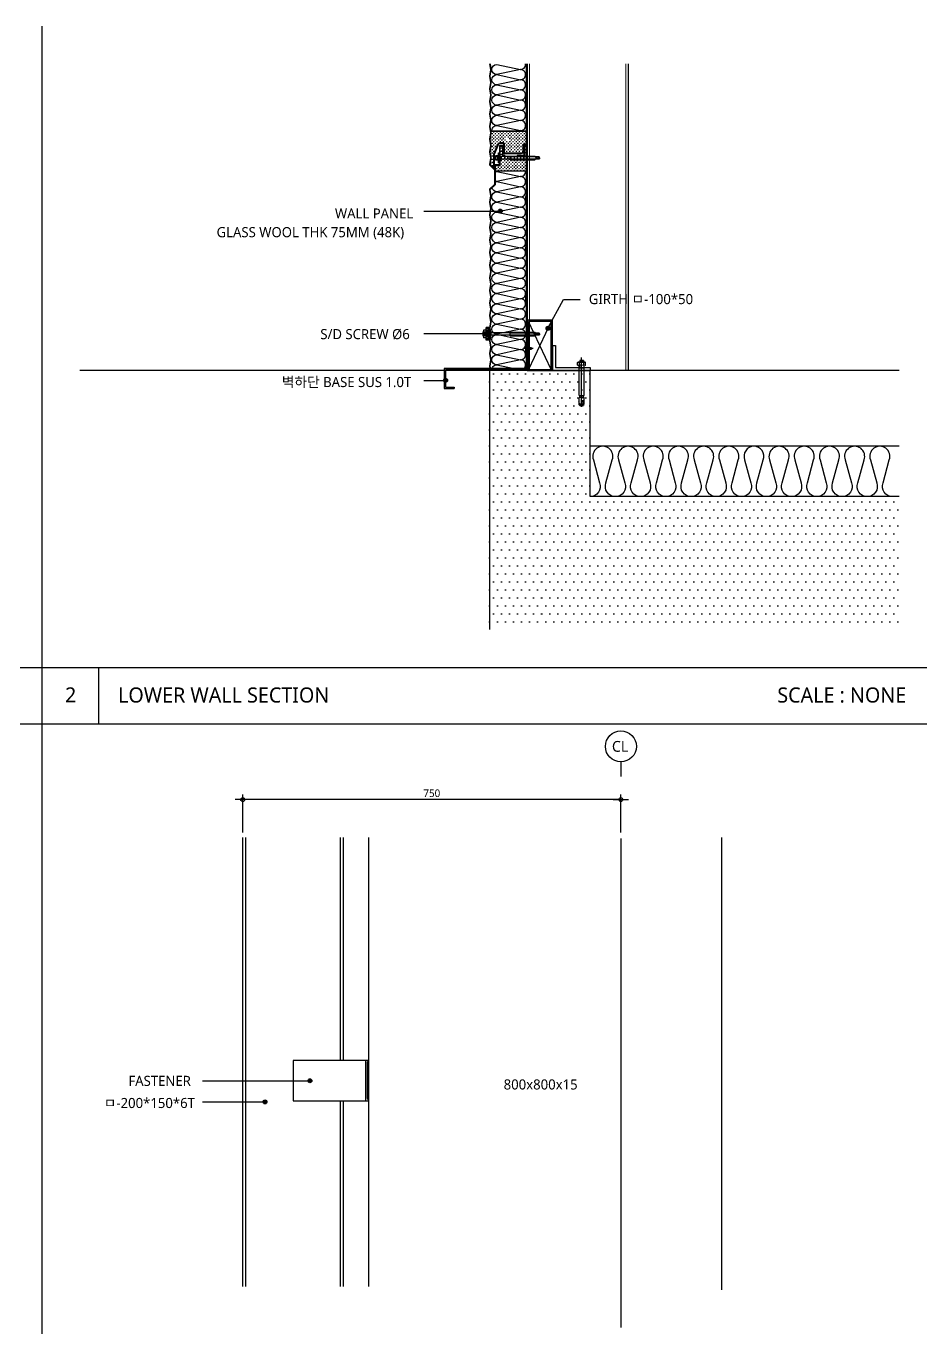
# Model space of a CAD drawing. Header units: millimetres. Extents: x 2752880 to 2775018, y 665860 to 672840.
# Drawn here: x 2754623 to 2756398, y 670256 to 672840 of the extents above; entities that cross this region are included whole.
import ezdxf
from ezdxf.enums import TextEntityAlignment as Align

# ---------------------------------------------------------------- set-up
doc = ezdxf.new("R2010")
doc.units = ezdxf.units.MM
doc.header["$LTSCALE"] = 10
doc.linetypes.add('CEN', pattern=[62, 60, -1, 0, -1])
doc.linetypes.add('CONTIN', pattern=[0])
doc.layers.get('DEFPOINTS').update_dxf_attribs({"color": 161})
for name, color, linetype in [('1', 1, 'CONTIN'), ('250', 49, 'Continuous'), ('4', 4, 'Continuous'), ('AA-MKXS-SYMB', 3, 'Continuous'), ('BOX', 5, 'Continuous'), ('CEN', 1, 'CEN'), ('CEN(ST)', 1, 'CEN'), ('CON', 7, 'Continuous'), ('DIM', 7, 'Continuous'), ('ELE5', 254, 'Continuous'), ('HATCH', 8, 'Continuous'), ('INS', 5, 'Continuous'), ('M12SET', 6, 'Continuous'), ('Part', 1, 'Continuous'), ('TEX', 3, 'Continuous'), ('TEXT', 3, 'Continuous'), ('xref 단면도$0$내부우레탄-1', 13, 'Continuous'), ('초평탄', 4, 'Continuous')]:
    doc.layers.add(name, color=color, linetype=linetype)
doc.styles.add('나눔바른고딕', font='NanumBarunGothic.ttf')
doc.styles.add('맑은고딕', font='malgun_0.ttf')
doc.dimstyles.new('10 NDIM', dxfattribs={"dimscale": 10, "dimtxt": 3, "dimasz": 1, "dimexe": 2, "dimexo": 2, "dimgap": 1.5, "dimtad": 1, "dimdec": 0, "dimrnd": 0.25, "dimdsep": 46, "dimtxsty": '나눔바른고딕', "dimblk": 'DOT0', "dimcen": 1, "dimdle": 8, "dimclrd": 7, "dimclre": 7, "dimclrt": 7, "dimadec": 0, "dimazin": 0, "dimtfac": 1, "dimtdec": 0, "dimtix": 1, "dimtmove": 2, "dimatfit": 3, "dimldrblk": 'DOT0', "dimfxl": 1, "dimtolj": 1, "dimtzin": 0, "dimlwd": -1, "dimlwe": -1, "dimarcsym": 0})

# ---------------------------------------------------------------- blocks, each defined once
blk = doc.blocks.new('DAFFDADA')
at = {"layer": '250'}
blk.add_line((2853558.8, 1641880), (2853656.8, 1641880), dxfattribs=at)
at = {"layer": 'M12SET', "linetype": 'Continuous'}
for p, q in [((2853562.8, 1641884.7), (2853561.6, 1641883.6)), ((2853561.6, 1641876.5), (2853561.6, 1641883.6)), ((2853561.6, 1641876.5), (2853562.8, 1641875.3)), ((2853562.8, 1641884.7), (2853562.8, 1641875.3)), ((2853562.8, 1641884.7), (2853565, 1641884.7)), ((2853562.8, 1641875.3), (2853565.8, 1641875.3)), ((2853564.8, 1641875.3), (2853564.8, 1641884.7)), ((2853564.9, 1641877.1), (2853565.1, 1641879.1)), ((2853565, 1641876.4), (2853564.9, 1641877.1)), ((2853565, 1641885.4), (2853566.6, 1641885.3)), ((2853565, 1641884.8), (2853565, 1641885.4)), ((2853565, 1641884.8), (2853565.6, 1641884.1)), ((2853565.3, 1641875.8), (2853565, 1641876.4)), ((2853565.1, 1641879.1), (2853565.7, 1641879.8)), ((2853565.9, 1641875.3), (2853565.3, 1641875.8)), ((2853565.6, 1641884.1), (2853566.4, 1641883.7)), ((2853565.7, 1641879.8), (2853566.8, 1641880.2)), ((2853566.5, 1641875.1), (2853565.9, 1641875.3)), ((2853566.4, 1641883.7), (2853567.3, 1641883.5)), ((2853566.6, 1641885.3), (2853571.2, 1641885.1)), ((2853566.8, 1641880.2), (2853567.4, 1641880.4)), ((2853567.3, 1641883.5), (2853568.2, 1641883.2)), ((2853567.4, 1641880.4), (2853568, 1641880.5)), ((2853568, 1641880.5), (2853570.9, 1641880.7)), ((2853568.2, 1641883.2), (2853571, 1641883)), ((2853568.9, 1641874.9), (2853577.9, 1641875.4)), ((2853571.2, 1641885.1), (2853577.9, 1641884.8)), ((2853576.7, 1641882.8), (2853577.9, 1641882.7)), ((2853576.7, 1641881.9), (2853577.9, 1641882)), ((2853577.9, 1641882.7), (2853577.9, 1641884.8)), ((2853577.9, 1641883.7), (2853581.6, 1641883.7)), ((2853577.9, 1641882), (2853577.9, 1641875.4)), ((2853577.9, 1641876.4), (2853581.6, 1641876.4)), ((2853581.9, 1641884.8), (2853641.3, 1641884.8)), ((2853581.9, 1641875.2), (2853581.9, 1641884.8)), ((2853581.9, 1641875.2), (2853641.3, 1641875.2)), ((2853636.8, 1641875.2), (2853636.8, 1641884.8)), ((2853641.3, 1641884.2), (2853636.8, 1641884.2)), ((2853641.3, 1641875.9), (2853636.8, 1641875.9)), ((2853641.3, 1641887.1), (2853641.9, 1641888)), ((2853641.3, 1641873), (2853641.9, 1641872.1)), ((2853641.9, 1641888), (2853647.2, 1641888)), ((2853641.9, 1641884.5), (2853647.2, 1641884.5)), ((2853641.9, 1641875.6), (2853647.2, 1641875.6)), ((2853641.9, 1641872.1), (2853647.2, 1641872.1)), ((2853647.7, 1641887.1), (2853647.2, 1641888)), ((2853647.7, 1641873), (2853647.2, 1641872.1)), ((2853647.7, 1641887.1), (2853647.7, 1641873)), ((2853647.7, 1641884.8), (2853648.7, 1641883.8)), ((2853648.4, 1641884.2), (2853647.7, 1641884.2)), ((2853647.7, 1641875.2), (2853648.7, 1641876.3)), ((2853648.4, 1641875.9), (2853647.7, 1641875.9)), ((2853651, 1641883.9), (2853648.7, 1641883.9)), ((2853648.7, 1641876.3), (2853648.7, 1641883.8)), ((2853651, 1641876.2), (2853648.7, 1641876.2)), ((2853651, 1641883.9), (2853651, 1641876.2)), ((2853651, 1641883.9), (2853651.3, 1641883.6)), ((2853651.3, 1641876.5), (2853651, 1641876.2)), ((2853651.3, 1641876.5), (2853651.3, 1641883.6))]:
    blk.add_line(p, q, dxfattribs=at)
for centre, radius, start, end in [((2853568.4, 1641884.2), 9.36, 258.7007, 273), ((2853570, 1641881.9), 1.5, 305.3673, 47.7084), ((2853576.7, 1641882.3), 0.463, 98.5979, 261.4021), ((2853581.6, 1641884), 0.287, 270, 0), ((2853581.6, 1641876.1), 0.287, 0, 90), ((2853644.4, 1641886.3), 3.1, 145.5615, 214.4385), ((2853660, 1641880), 18.6, 166.1237, 193.8763), ((2853644.4, 1641873.8), 3.1, 145.5615, 214.4385), ((2853644.6, 1641886.3), 3.1, 325.5615, 34.4385), ((2853629.1, 1641880), 18.6, 346.1237, 13.8763), ((2853644.6, 1641873.8), 3.1, 325.5615, 34.4385)]:
    blk.add_arc(centre, radius, start, end, dxfattribs=at)
blk = doc.blocks.new('B')
at = {"color": 4}
for p, q in [((6.6, 0), (-3, 0)), ((4.8, 0.8), (0, 0.8)), ((4.8, -0.8), (4.8, 0.8)), ((-2.3, 0), (-2.7, 0)), ((0, -0.8), (4.8, -0.8)), ((7.3, 0), (6.9, 0))]:
    blk.add_line(p, q, dxfattribs=at)
blk.add_lwpolyline([(-0.6, 0.2), (-0.6, -0.2), (-1.2, -0.2, 0.327973), (-0.2, -1.2), (-0.2, 0), (-0.2, 1.2, 0.327973), (-1.2, 0.2)], format="xyb", close=True, dxfattribs=at)
blk.add_lwpolyline([(4.8, -0.5), (5.5, -0.5), (6, 0), (5.5, 0.5), (4.8, 0.5)], dxfattribs=at)
at = {"layer": '4'}
for p, q in [((-0.2, 1.6), (-0.2, 1.2)), ((0, 1.6), (-0.2, 1.6)), ((0, 0.8), (0, 1.6)), ((0, -0.8), (0, 0.8)), ((-0.2, -1.6), (-0.2, -1.2)), ((0, -1.6), (-0.2, -1.6)), ((0, -0.8), (0, -1.6))]:
    blk.add_line(p, q, dxfattribs=at)
blk = doc.blocks.new('CAP')
at = {"layer": '1'}
for p, q in [((-25104.4, -92805.9), (-25079.4, -92805.9)), ((-25104.4, -92811.9), (-25104.4, -92805.9)), ((-25104.4, -92811.9), (-25079.4, -92811.9)), ((-25104.1, -92811.9), (-25104.1, -92805.9)), ((-25103.4, -92811.9), (-25103.4, -92805.9)), ((-25101.4, -92811.9), (-25101.4, -92805.9)), ((-25099.4, -92805.9), (-25099.4, -92800.6)), ((-25098.4, -92811.9), (-25098.4, -92805.9)), ((-25095.8, -92799.9), (-25087.9, -92799.9)), ((-25095.3, -92805.9), (-25095.3, -92800.6)), ((-25088.3, -92805.9), (-25088.3, -92800.6)), ((-25085.4, -92811.9), (-25085.4, -92805.9)), ((-25084.4, -92805.9), (-25084.4, -92800.6)), ((-25082.4, -92811.9), (-25082.4, -92805.9)), ((-25080.4, -92811.9), (-25080.4, -92805.9)), ((-25079.7, -92811.9), (-25079.7, -92805.9)), ((-25079.4, -92811.9), (-25079.4, -92805.9))]:
    blk.add_line(p, q, dxfattribs=at)
for centre, radius, start, end in [((-25095.6, -92810.1), 10.2, 89.1156, 111.4609), ((-25097.3, -92804.9), 4.68, 64.7955, 115.2045), ((-25091.8, -92808.9), 9.03, 67.193, 112.807), ((-25086.3, -92804.9), 4.68, 64.7955, 115.2045), ((-25088.1, -92810.1), 10.2, 68.5391, 90.8844)]:
    blk.add_arc(centre, radius, start, end, dxfattribs=at)
blk = doc.blocks.new('DOT0')
at = {"layer": 'DIM'}
blk.add_line((-3, 0), (3, 0), dxfattribs=at)
at = {"layer": 'DIM', "color": 6}
blk.add_circle((0, 0), 0.75, dxfattribs=at)
blk = doc.blocks.new('*D31')
at = {"layer": 'DEFPOINTS', "color": 0, "linetype": 'ByBlock', "ltscale": 0.5, "transparency": 16777216}
for p in [(2755053.1, 671304.7), (2755053.1, 671229.7), (2755803.1, 671229.7)]:
    blk.add_point(p, dxfattribs=at)
at = {"layer": 'DIM', "color": 7, "linetype": 'ByBlock', "ltscale": 0.5, "transparency": 16777216}
for p, q in [((2755053.1, 671239.7), (2755053.1, 671314.7)), ((2755803.1, 671239.7), (2755803.1, 671314.7)), ((2755798.1, 671304.7), (2755058.1, 671304.7))]:
    blk.add_line(p, q, dxfattribs=at)
at = {"layer": 'DIM', "color": 7, "linetype": 'ByBlock', "ltscale": 0.5, "transparency": 16777216, "xscale": 5, "yscale": 5, "zscale": 5}
for p, rotation in [((2755053.1, 671304.7), 180.0000000000356), ((2755803.1, 671304.7), 3.557154570899002e-11)]:
    blk.add_blockref('DOT0', p, dxfattribs=dict(at, rotation=rotation))
at = {"layer": 'DIM', "color": 7, "linetype": 'ByBlock', "ltscale": 0.5, "transparency": 16777216, "insert": (2755428.1, 671317.4), "char_height": 15, "attachment_point": 5, "style": '맑은고딕'}
blk.add_mtext('\\A1;750', dxfattribs=at)

msp = doc.modelspace()

# ---------------------------------------------------------------- hatches: boundary and pattern name
at = {"linetype": 'ByBlock'}
h = msp.add_hatch(color=4, dxfattribs=at)
h.dxf.hatch_style = 1
h.paths.add_polyline_path([(2755567.7, 672472.5, 1), (2755559.8, 672472.5, 1)])
h = msp.add_hatch(color=4, dxfattribs=at)
h.dxf.hatch_style = 1
h.paths.add_polyline_path([(2755662.5, 672240, 1), (2755654.6, 672240, 1)])
h = msp.add_hatch(color=4, dxfattribs=at)
h.dxf.hatch_style = 1
h.paths.add_polyline_path([(2755539, 672229.6, 1), (2755531.1, 672229.6, 1)])
h = msp.add_hatch(color=4, dxfattribs=at)
h.dxf.hatch_style = 1
h.paths.add_polyline_path([(2755459.2, 672136.6, 1), (2755451.3, 672136.6, 1)])
h = msp.add_hatch(color=4, dxfattribs=at)
h.dxf.hatch_style = 1
h.paths.add_polyline_path([(2755190.2, 670746.8, 1), (2755182.3, 670746.8, 1)])
h = msp.add_hatch(color=4, dxfattribs=at)
h.dxf.hatch_style = 1
h.paths.add_polyline_path([(2755101.2, 670705, 1), (2755093.3, 670705, 1)])
at = {"layer": 'HATCH', "linetype": 'ByBlock'}
h = msp.add_hatch(dxfattribs=at)
h.set_pattern_fill('DOTS', color=256, scale=10)
h.set_pattern_definition([(0, (0, 4320), (7.9375, 15.875), [0, -15.875])])
h.paths.add_polyline_path([(2756354.8, 671905.9), (2755742.3, 671905.9), (2755742.3, 672155.9), (2755542.3, 672155.9), (2755542.3, 671642.2), (2756354.8, 671642.2)])
at = {"layer": 'xref 단면도$0$내부우레탄-1', "linetype": 'ByBlock'}
h = msp.add_hatch(dxfattribs=at)
h.set_pattern_fill('CROSS', color=251, scale=0.5, angle=90, style=0)
h.set_pattern_definition([(90, (3426746.3262, -2080668.3107), (-3.175, 3.175), [1.5875, -4.7625]), (180, (3426747.12, -2080667.517), (-3.175, -3.175), [1.5875, -4.7625])])
h.paths.add_polyline_path([(2755545, 672630.8), (2755545.5, 672627.6), (2755543.5, 672615.1), (2755545.5, 672602.6), (2755543.5, 672590.1), (2755545.5, 672577.6), (2755543.5, 672565.1), (2755543.6, 672564.6), (2755551.1, 672557.9), (2755551.1, 672585.9), (2755560, 672606.4, -0.298105), (2755563.8, 672608.8), (2755567.5, 672608.8, -0.414214), (2755571.5, 672604.8), (2755571.5, 672587.8), (2755603.2, 672587.8), (2755605.1, 672587.8), (2755606.5, 672587.8, 0.378865), (2755608.4, 672589.5), (2755609.1, 672594.7), (2755609.1, 672603.5, -0.433389), (2755611.3, 672605.8), (2755616.1, 672605.8), (2755616.1, 672615.5), (2755582.6, 672615.5, -0.481018), (2755578.7, 672610.7, -1), (2755578.7, 672618.6, -0.350423), (2755582.6, 672615.5), (2755616.1, 672615.5), (2755616.1, 672630.8)])
h = msp.add_hatch(dxfattribs=at)
h.set_pattern_fill('CROSS', color=251, scale=0.5, angle=90, style=0)
h.set_pattern_definition([(90, (4689.303, 1465.1475), (-3.175, 3.175), [1.5875, -4.7625]), (180, (4690.0966, 1465.9412), (-3.175, -3.175), [1.5875, -4.7625])])
h.paths.add_polyline_path([(2755616.1, 672601.4), (2755611.7, 672601.4), (2755611.7, 672583.7, -0.426354), (2755609.5, 672581.4), (2755597.5, 672581.4), (2755573.5, 672581.4), (2755573.5, 672578.4), (2755572.3, 672578.4), (2755572.3, 672581.4), (2755570.3, 672581.4, -0.414214), (2755568.1, 672583.6), (2755568.1, 672601.4), (2755563.5, 672601.4), (2755563.5, 672575.3), (2755566.4, 672573.6), (2755563.5, 672571.9), (2755563.5, 672565.6, -0.414214), (2755561.3, 672563.4), (2755553.5, 672563.4), (2755553.5, 672551.5), (2755616.1, 672551.5)])

# ---------------------------------------------------------------- linework, layer by layer
at = {"color": 4, "linetype": 'ByBlock'}
for p, q in [((2755545, 672630.8), (2755616.1, 672630.8)), ((2755616.1, 672630.8), (2755545, 672630.8)), ((2755572.5, 672582.6), (2755570.3, 672582.6)), ((2755572.2, 672587.8), (2755603.3, 672587.8)), ((2755572.2, 672587.8), (2755572.2, 672586.6)), ((2755572.2, 672587.8), (2755605.1, 672587.8)), ((2755572.2, 672587.8), (2755572.2, 672586.6)), ((2755572.2, 672586.6), (2755605.3, 672586.6)), ((2755572.2, 672586.6), (2755605.3, 672586.6)), ((2755572.5, 672581.4), (2755598.5, 672581.4)), ((2755616.1, 672551.5), (2755553.5, 672551.5)), ((2755412, 672472.4), (2755563.7, 672472.4)), ((2755658.5, 672239.9), (2755689.3, 672296.9)), ((2755689.3, 672296.9), (2755722.1, 672296.9)), ((2755412, 672229.6), (2755539, 672229.6)), ((2755534.3, 672232.2), (2755534.3, 672231.9)), ((2755534.3, 672230.5), (2755534.3, 672226.9)), ((2755534.8, 672226.2), (2755534.3, 672225.7)), ((2755534.3, 672225.2), (2755534.3, 672225.7)), ((2755534.8, 672231.2), (2755534.4, 672231.6)), ((2755534.8, 672231.2), (2755534.4, 672230.9)), ((2755534.8, 672226.2), (2755534.4, 672226.6)), ((2755539.3, 672232.7), (2755534.8, 672232.7)), ((2755534.8, 672231.2), (2755539.3, 672231.2)), ((2755534.8, 672226.2), (2755539.3, 672226.2)), ((2755534.8, 672224.7), (2755539.3, 672224.7)), ((2755539.3, 672233.2), (2755539.3, 672232.7)), ((2755539.3, 672224.7), (2755539.3, 672232.7)), ((2755539.3, 672224.7), (2755539.3, 672224.2)), ((2755540.3, 672233.7), (2755539.8, 672233.7)), ((2755539.8, 672223.7), (2755540.3, 672223.7)), ((2755540.3, 672218.7), (2755540.3, 672238.7)), ((2755542.3, 672238.7), (2755542.3, 672218.7)), ((2755632.3, 672231.2), (2755542.3, 672231.2)), ((2755632.3, 672226.2), (2755542.3, 672226.2)), ((2755583.7, 672225.2), (2755583.7, 672232.2)), ((2755583.7, 672232.2), (2755632.7, 672232.2)), ((2755583.7, 672231.2), (2755640.2, 672231.2)), ((2755640.2, 672226.2), (2755583.7, 672226.2)), ((2755583.7, 672225.2), (2755632.7, 672225.2)), ((2755632.7, 672232.2), (2755633.7, 672231.2)), ((2755632.7, 672225.2), (2755633.7, 672226.2)), ((2755633.5, 672227.9), (2755636.2, 672230.8)), ((2755635.3, 672226.4), (2755633.5, 672227.9)), ((2755638.9, 672228.7), (2755635.3, 672226.4)), ((2755636.2, 672230.8), (2755640.2, 672231.2)), ((2755638.9, 672228.7), (2755642.7, 672228.7)), ((2755642.7, 672228.7), (2755640.2, 672231.2)), ((2755642.7, 672228.7), (2755640.2, 672226.2)), ((2755412, 672136.6), (2755455.3, 672136.6)), ((2754973.1, 670746.8), (2755186.3, 670746.8)), ((2754973.1, 670705), (2755097.2, 670705))]:
    msp.add_line(p, q, dxfattribs=at)
at = {"color": 4}
for p, q in [((2755554.3, 672581.6), (2755554.3, 672581.3)), ((2755554.3, 672579.8), (2755554.3, 672576.3)), ((2755554.8, 672580.6), (2755554.4, 672580.9)), ((2755554.8, 672580.6), (2755554.4, 672580.2)), ((2755559.3, 672582.1), (2755554.8, 672582.1)), ((2755554.8, 672580.6), (2755559.3, 672580.6)), ((2755559.3, 672582.6), (2755559.3, 672582.1)), ((2755559.3, 672574.1), (2755559.3, 672582.1)), ((2755560.3, 672583.1), (2755559.8, 672583.1)), ((2755560.3, 672568.1), (2755560.3, 672588.1)), ((2755562.3, 672588.1), (2755562.3, 672568.1)), ((2755607.3, 672580.5), (2755562.3, 672580.5)), ((2755583.7, 672574.5), (2755583.7, 672581.5)), ((2755583.7, 672581.5), (2755632.7, 672581.5)), ((2755583.7, 672580.5), (2755640.2, 672580.5)), ((2755632.7, 672581.5), (2755633.7, 672580.5)), ((2755633.5, 672577.2), (2755636.2, 672580.1)), ((2755635.3, 672575.7), (2755633.5, 672577.2)), ((2755638.9, 672578), (2755635.3, 672575.7)), ((2755636.2, 672580.1), (2755640.2, 672580.5)), ((2755638.9, 672578), (2755642.7, 672578)), ((2755642.7, 672578), (2755640.2, 672580.5)), ((2755642.7, 672578), (2755640.2, 672575.5)), ((2755554.8, 672575.6), (2755554.3, 672575.1)), ((2755554.3, 672574.6), (2755554.3, 672575.1)), ((2755554.8, 672575.6), (2755554.4, 672575.9)), ((2755554.8, 672575.6), (2755559.3, 672575.6)), ((2755554.8, 672574.1), (2755559.3, 672574.1)), ((2755559.3, 672574.1), (2755559.3, 672573.6)), ((2755559.8, 672573.1), (2755560.3, 672573.1)), ((2755607.3, 672575.5), (2755562.3, 672575.5)), ((2755640.2, 672575.5), (2755583.7, 672575.5)), ((2755583.7, 672574.5), (2755632.7, 672574.5)), ((2755632.7, 672574.5), (2755633.7, 672575.5))]:
    msp.add_line(p, q, dxfattribs=at)
at = {"color": 1, "linetype": 'ByBlock'}
for p, q in [((2755665, 672253.6), (2755619.6, 672158.2)), ((2755665, 672158.2), (2755619.6, 672253.6))]:
    msp.add_line(p, q, dxfattribs=at)
at = {"color": 2, "linetype": 'ByBlock'}
for p, q in [((2755617.3, 672210.3), (2755617.3, 672160.3)), ((2755620.3, 672210.3), (2755617.3, 672210.3)), ((2755620.3, 672210.3), (2755620.3, 672157.3)), ((2755667.3, 672205.9), (2755667.3, 672155.9)), ((2755667.3, 672205.9), (2755673.3, 672205.9)), ((2755673.3, 672205.9), (2755673.3, 672161.9)), ((2755617.3, 672160.3), (2755452.3, 672160.3)), ((2755452.3, 672160.3), (2755452.3, 672120.3)), ((2755455.3, 672157.3), (2755455.3, 672123.3)), ((2755620.3, 672157.3), (2755455.3, 672157.3)), ((2755667.3, 672155.9), (2755742.3, 672155.9)), ((2755673.3, 672161.9), (2755742.3, 672161.9)), ((2755742.3, 672161.9), (2755742.3, 672155.9)), ((2755452.3, 672120.3), (2755472.3, 672120.3)), ((2755455.3, 672123.3), (2755472.3, 672123.3)), ((2755472.3, 672123.3), (2755472.3, 672120.3)), ((2755303.1, 670338.7), (2755303.1, 671229.7)), ((2756003.1, 670332.2), (2756003.1, 671229.7))]:
    msp.add_line(p, q, dxfattribs=at)
at = {"linetype": 'ByBlock', "ltscale": 0.1}
for p, q in [((2755053.1, 670338.7), (2755053.1, 671229.7)), ((2755059.1, 670338.7), (2755059.1, 671229.7)), ((2755247.1, 670787.2), (2755247.1, 671229.7)), ((2755253.1, 670787.2), (2755253.1, 671229.7)), ((2755303.1, 670787.2), (2755153.1, 670787.2)), ((2755153.1, 670787.2), (2755153.1, 670707.2)), ((2755297.1, 670707.2), (2755297.1, 670787.2)), ((2755153.1, 670707.2), (2755303.1, 670707.2)), ((2755247.1, 670338.7), (2755247.1, 670707.2)), ((2755253.1, 670338.7), (2755253.1, 670707.2))]:
    msp.add_line(p, q, dxfattribs=at)
at = {"color": 4, "linetype": 'ByBlock'}
for points in [[(2755542.4, 672764.7), (2755544.3, 672752.6), (2755542.3, 672740.1), (2755544.3, 672727.6), (2755542.3, 672715.1), (2755544.3, 672702.6), (2755542.3, 672690.1), (2755544.3, 672677.6), (2755542.3, 672665.1), (2755544.3, 672652.6), (2755542.3, 672640.1), (2755544.3, 672627.6), (2755542.3, 672615.1), (2755544.3, 672602.6), (2755542.3, 672590.1), (2755544.3, 672577.6), (2755542.3, 672565.1), (2755542.5, 672564), (2755551.3, 672556, 0.20034), (2755551.7, 672555.9), (2755551.8, 672555.9, 0.414214), (2755552.3, 672556.4), (2755552.3, 672585.6), (2755561.1, 672605.9, -0.298105), (2755563.8, 672607.6), (2755567.5, 672607.6, -0.414214), (2755570.3, 672604.8), (2755570.3, 672587.6, 0.414214), (2755571.3, 672586.6), (2755603.3, 672586.6), (2755603.3, 672587.8)], [(2755543.6, 672764.7), (2755545.5, 672752.6), (2755543.5, 672740.1), (2755545.5, 672727.6), (2755543.5, 672715.1), (2755545.5, 672702.6), (2755543.5, 672690.1), (2755545.5, 672677.6), (2755543.5, 672665.1), (2755545.5, 672652.6), (2755543.5, 672640.1), (2755545.5, 672627.6), (2755543.5, 672615.1), (2755545.5, 672602.6), (2755543.5, 672590.1), (2755545.5, 672577.6), (2755543.5, 672565.1), (2755543.6, 672564.6), (2755551.1, 672557.9), (2755551.1, 672585.9), (2755560, 672606.4, -0.298105), (2755563.8, 672608.8), (2755567.5, 672608.8, -0.414214), (2755571.5, 672604.8), (2755571.5, 672587.8), (2755603.2, 672587.8)], [(2755597.2, 672587.8), (2755606.5, 672587.8, 0.378865), (2755608.4, 672589.5), (2755609.1, 672594.7), (2755609.1, 672603.5, -0.433389), (2755611.3, 672605.8), (2755616.1, 672605.8), (2755616.1, 672685.6), (2755614.6, 672690.6), (2755614.6, 672701), (2755616.1, 672706), (2755616.1, 672764.7)], [(2755609.6, 672589.3), (2755610.3, 672594.6), (2755610.3, 672603.5, -0.442758), (2755611.3, 672604.6), (2755616.3, 672604.6, 0.414214), (2755617.3, 672605.6), (2755617.3, 672685.8), (2755615.8, 672690.8), (2755615.8, 672700.8), (2755617.3, 672705.8), (2755617.3, 672764.7)], [(2755572.3, 672578.4), (2755573.5, 672578.4), (2755573.5, 672581.6, 0.414214), (2755572.5, 672582.6), (2755570.3, 672582.6, -0.414214), (2755569.3, 672583.6), (2755569.3, 672601.6, 0.414214), (2755568.3, 672602.6), (2755563.3, 672602.6, 0.414214), (2755562.3, 672601.6), (2755562.3, 672574.7), (2755564, 672573.6), (2755562.3, 672572.6), (2755562.3, 672565.6, -0.414214), (2755561.3, 672564.6), (2755553.3, 672564.6, 0.414214), (2755552.3, 672563.6), (2755552.3, 672525.1), (2755542.5, 672516.2), (2755542.3, 672515.1), (2755544.3, 672502.6), (2755542.3, 672490.1), (2755544.3, 672477.6), (2755542.3, 672465.1), (2755544.3, 672452.6), (2755542.3, 672440.1), (2755544.3, 672427.6), (2755542.3, 672415.1), (2755544.3, 672402.6), (2755542.3, 672390.1), (2755544.3, 672377.6), (2755542.3, 672365.1), (2755544.3, 672352.6), (2755542.3, 672340.1), (2755544.3, 672327.6), (2755542.3, 672315.1), (2755544.3, 672302.6), (2755542.3, 672290.1), (2755544.3, 672277.6), (2755542.3, 672265.1), (2755544.3, 672252.6), (2755542.3, 672240.1), (2755544.3, 672227.6), (2755542.3, 672215.1), (2755544.3, 672202.6), (2755542.3, 672190.1), (2755544.3, 672177.6), (2755542.3, 672165.1), (2755543.8, 672155.9)], [(2755617.3, 672155.9), (2755617.3, 672185.8), (2755615.8, 672190.8), (2755615.8, 672200.8), (2755617.3, 672205.8), (2755617.3, 672285.8), (2755615.8, 672290.8), (2755615.8, 672300.8), (2755617.3, 672305.8), (2755617.3, 672385.8), (2755615.8, 672390.8), (2755615.8, 672400.8), (2755617.3, 672405.8), (2755617.3, 672485.8), (2755615.8, 672490.8), (2755615.8, 672500.8), (2755617.3, 672505.8), (2755617.3, 672601.6, 0.414214), (2755616.3, 672602.6), (2755611.5, 672602.6, 0.396394), (2755610.5, 672601.7), (2755610.5, 672583.6, -0.396394), (2755609.5, 672582.6), (2755604, 672582.6), (2755597.5, 672582.6), (2755597.5, 672581.4)], [(2755553.5, 672563.4), (2755561.3, 672563.4, 0.414214), (2755563.5, 672565.6), (2755563.5, 672571.9), (2755566.4, 672573.6), (2755563.5, 672575.3), (2755563.5, 672601.4), (2755568.1, 672601.4), (2755568.1, 672583.6, 0.414214), (2755570.3, 672581.4), (2755572.3, 672581.4), (2755572.3, 672578.4)], [(2755616.1, 672155.9), (2755616.1, 672185.6), (2755614.6, 672190.6), (2755614.6, 672201), (2755616.1, 672206), (2755616.1, 672285.6), (2755614.6, 672290.6), (2755614.6, 672301), (2755616.1, 672306), (2755616.1, 672385.6), (2755614.6, 672390.6), (2755614.6, 672401), (2755616.1, 672406), (2755616.1, 672485.6), (2755614.6, 672490.6), (2755614.6, 672501), (2755616.1, 672506), (2755616.1, 672601.4), (2755611.7, 672601.4), (2755611.7, 672583.5, -0.402176), (2755609.5, 672581.4), (2755597.5, 672581.4)], [(2755609.6, 672589.4, -0.379276), (2755606.5, 672586.6), (2755603.3, 672586.6)]]:
    msp.add_lwpolyline(points, format="xyb", dxfattribs=at)
msp.add_lwpolyline([(2755553.5, 672563.4), (2755553.5, 672524.5), (2755543.6, 672515.6), (2755543.5, 672515.1), (2755545.5, 672502.6), (2755543.5, 672490.1), (2755545.5, 672477.6), (2755543.5, 672465.1), (2755545.5, 672452.6), (2755543.5, 672440.1), (2755545.5, 672427.6), (2755543.5, 672415.1), (2755545.5, 672402.6), (2755543.5, 672390.1), (2755545.5, 672377.6), (2755543.5, 672365.1), (2755545.5, 672352.6), (2755543.5, 672340.1), (2755545.5, 672327.6), (2755543.5, 672315.1), (2755545.5, 672302.6), (2755543.5, 672290.1), (2755545.5, 672277.6), (2755543.5, 672265.1), (2755545.5, 672252.6), (2755543.5, 672240.1), (2755545.5, 672227.6), (2755543.5, 672215.1), (2755545.5, 672202.6), (2755543.5, 672190.1), (2755545.5, 672177.6), (2755543.5, 672165.1), (2755545, 672155.9)], dxfattribs=at)
at = {"color": 2, "linetype": 'ByBlock'}
for points in [[(2755667.3, 672155.9), (2755667.3, 672255.9), (2755617.3, 672255.9), (2755617.3, 672155.9)], [(2755665, 672158.2), (2755665, 672253.6), (2755619.6, 672253.6), (2755619.6, 672158.2)]]:
    msp.add_lwpolyline(points, close=True, dxfattribs=at)
at = {"color": 4, "linetype": 'ByBlock'}
for centre in [(2755563.8, 672472.5), (2755658.6, 672240), (2755535.1, 672229.6), (2755455.3, 672136.6), (2755186.3, 670746.8), (2755097.2, 670705)]:
    msp.add_circle(centre, 3.94, dxfattribs=at)
at = {"color": 4}
for centre, start, end in [((2755554.8, 672581.6), 90, 180), ((2755554.8, 672581.3), 180, 225), ((2755554.8, 672579.8), 135, 180), ((2755554.8, 672576.3), 180, 225), ((2755559.8, 672582.6), 90, 180), ((2755554.8, 672574.6), 180, 270), ((2755559.8, 672573.6), 180, 270)]:
    msp.add_arc(centre, 0.5, start, end, dxfattribs=at)
at = {"color": 4, "linetype": 'ByBlock'}
for centre, start, end in [((2755534.8, 672232.2), 90, 180), ((2755534.8, 672231.9), 180, 225), ((2755534.8, 672230.5), 135, 180), ((2755534.8, 672226.9), 180, 225), ((2755534.8, 672225.2), 180, 270), ((2755539.8, 672233.2), 90, 180), ((2755539.8, 672224.2), 180, 270)]:
    msp.add_arc(centre, 0.5, start, end, dxfattribs=at)
at = {"layer": '4'}
for p, q in [((2755560.3, 672588.1), (2755562.3, 672588.1)), ((2755560.3, 672568.1), (2755562.3, 672568.1))]:
    msp.add_line(p, q, dxfattribs=at)
at = {"layer": '4', "linetype": 'ByBlock'}
for p, q in [((2755540.3, 672238.7), (2755542.3, 672238.7)), ((2755540.3, 672218.7), (2755542.3, 672218.7))]:
    msp.add_line(p, q, dxfattribs=at)
at = {"layer": 'AA-MKXS-SYMB', "color": 0, "linetype": 'ByBlock'}
msp.add_line((2755803.1, 671379.7), (2755803.1, 671350.7), dxfattribs=at)
msp.add_arc((2755803.1, 671410.4), 30.7, 270.0084, 270.0047, dxfattribs=at)
at = {"layer": 'BOX', "color": 0}
for p, q in [((2754654.8, 672839.7), (2754654.8, 668684.7)), ((2758204.8, 671454.7), (2752879.8, 671454.7))]:
    msp.add_line(p, q, dxfattribs=at)
at = {"layer": 'BOX'}
for p, q in [((2752879.8, 671567.2), (2758204.8, 671567.2)), ((2754767.3, 671567.2), (2754767.3, 671454.7))]:
    msp.add_line(p, q, dxfattribs=at)
at = {"layer": 'CEN', "ltscale": 5}
msp.add_line((2756354.8, 672155.9), (2754729.8, 672155.9), dxfattribs=at)
at = {"layer": 'CEN'}
for centre, end in [((2755305.2, 670782.4), 204.2262), ((2755305.2, 670778.1), 204.2262), ((2755305.2, 670773.7), 204.2262), ((2755305.2, 670769.4), 204.2262), ((2755305.2, 670765.1), 204.2262), ((2755305.2, 670760.8), 204.2262), ((2755305.2, 670756.5), 204.2262), ((2755305.2, 670752.2), 204.2262), ((2755305.2, 670747.9), 204.2262), ((2755305.2, 670743.5), 204.2262), ((2755305.2, 670739.2), 204.2262), ((2755305.2, 670734.9), 204.2262), ((2755305.2, 670730.6), 204.2262), ((2755305.2, 670726.3), 204.2262), ((2755305.2, 670722), 204.2262), ((2755305.2, 670717.7), 204.2262), ((2755305.2, 670713.3), 239.7198)]:
    msp.add_arc(centre, 5.26, 113.6826, end, dxfattribs=at)
at = {"layer": 'CEN(ST)', "color": 251, "linetype": 'ByBlock', "ltscale": 0.5}
msp.add_lwpolyline([(2755803.1, 671227.9), (2755803.1, 670257.2)], dxfattribs=at)
at = {"layer": 'CON', "ltscale": 0.1}
msp.add_line((2755742.3, 672155.9), (2755542.3, 672155.9), dxfattribs=at)
for points in [[(2755542.3, 672155.9), (2755542.3, 671642.2)], [(2756354.8, 671905.9), (2755742.3, 671905.9), (2755742.3, 672155.9)]]:
    msp.add_lwpolyline(points, dxfattribs=at)
at = {"layer": 'DEFPOINTS', "linetype": 'ByBlock', "ltscale": 0.1}
msp.add_line((2755053.1, 670338.7), (2755053.1, 671229.7), dxfattribs=at)
at = {"layer": 'ELE5', "color": 0, "ltscale": 1000}
for points in [[(2755617.3, 672764.7), (2755617.3, 672156.3)], [(2755817.3, 672764.7), (2755817.3, 672155.9)]]:
    msp.add_lwpolyline(points, dxfattribs=at)
at = {"layer": 'INS'}
msp.add_lwpolyline([(2756354.8, 672005.9), (2755742.3, 672005.9)], dxfattribs=at)
for points in [[(2756066.8, 672005.9, 0.516936), (2756048.6, 671978.8), (2756061, 671933, -0.524856), (2756042.3, 671905.9, -0.524856), (2756023.6, 671933), (2756036, 671978.8, 1.449198), (2755998.6, 671978.8), (2756011, 671933, -0.524856), (2755992.3, 671905.9, -0.524856), (2755973.6, 671933), (2755986, 671978.8, 1.449198), (2755948.6, 671978.8), (2755961, 671933, -0.524856), (2755942.3, 671905.9, -0.524856), (2755923.6, 671933), (2755936, 671978.8, 1.449198), (2755898.6, 671978.8), (2755911, 671933, -0.524856), (2755892.3, 671905.9, -0.524856), (2755873.6, 671933), (2755886, 671978.8, 1.449198), (2755848.6, 671978.8), (2755861, 671933, -0.524856), (2755842.3, 671905.9, -0.524856), (2755823.6, 671933), (2755836, 671978.8, 1.449198), (2755798.6, 671978.8), (2755811, 671933, -0.524856), (2755792.3, 671905.9, -0.524856), (2755773.6, 671933), (2755786, 671978.8, 1.449198), (2755748.6, 671978.8), (2755761, 671933, -0.524856), (2755742.3, 671905.9)], [(2756342.3, 671905.9, -0.006259), (2756341.8, 671905.9, -0.524856), (2756323.1, 671933), (2756335.5, 671978.8, 1.449198), (2756298.1, 671978.8), (2756310.5, 671933, -0.524856), (2756291.8, 671905.9, -0.524856), (2756273.1, 671933), (2756285.5, 671978.8, 1.449198), (2756248.1, 671978.8), (2756260.5, 671933, -0.524856), (2756241.8, 671905.9, -0.524856), (2756223.1, 671933), (2756235.5, 671978.8, 1.449198), (2756198.1, 671978.8), (2756210.5, 671933, -0.524856), (2756191.8, 671905.9, -0.524856), (2756173.1, 671933), (2756185.5, 671978.8, 1.449198), (2756148.1, 671978.8), (2756160.5, 671933, -0.524856), (2756141.8, 671905.9, -0.524856), (2756123.1, 671933), (2756135.5, 671978.8, 1.449198), (2756098.1, 671978.8), (2756110.5, 671933, -0.524856), (2756091.8, 671905.9, -0.524856), (2756073.1, 671933), (2756085.5, 671978.8, 0.524933), (2756066.8, 672005.9)]]:
    msp.add_lwpolyline(points, format="xyb", dxfattribs=at)
at = {"layer": 'Part', "color": 0, "linetype": 'ByBlock', "lineweight": 0, "ltscale": 0.1}
for points in [[(2755621.8, 672764.7), (2755621.8, 672156.3)], [(2755812.8, 672764.7), (2755812.8, 672155.9)]]:
    msp.add_lwpolyline(points, dxfattribs=at)
at = {"layer": 'xref 단면도$0$내부우레탄-1', "color": 251, "linetype": 'ByBlock'}
for points in [[(2755614, 672743.3, 0.414214), (2755603.9, 672753.4), (2755557.3, 672743.3, -1), (2755557.3, 672763.5), (2755603.9, 672753.4, 0.414214), (2755614, 672763.5)], [(2755614, 672763.5, 0.030172), (2755613.9, 672764.7, 0.030172)], [(2755614, 672723.1, 0.414214), (2755603.9, 672733.2), (2755557.3, 672723.1, -1), (2755557.3, 672743.3), (2755603.9, 672733.2, 0.414214), (2755614, 672743.3)], [(2755614, 672702.9, 0.414214), (2755603.9, 672713), (2755557.3, 672702.9, -1), (2755557.3, 672723.1), (2755603.9, 672713, 0.414214), (2755614, 672723.1)], [(2755614, 672682.7, 0.414214), (2755603.9, 672692.8), (2755557.3, 672682.7, -1), (2755557.3, 672702.9), (2755603.9, 672692.8, 0.414214), (2755614, 672702.9)], [(2755614, 672662.5, 0.414214), (2755603.9, 672672.6), (2755557.3, 672662.5, -1), (2755557.3, 672682.7), (2755603.9, 672672.6, 0.414214), (2755614, 672682.7)], [(2755614, 672642.3, 0.414214), (2755603.9, 672652.4), (2755557.3, 672642.3, -1), (2755557.3, 672662.5), (2755603.9, 672652.4, 0.414214), (2755614, 672662.5)], [(2755547.3, 672630.8, -0.455474), (2755557.3, 672642.3), (2755603.9, 672632.2, 0.414214), (2755614, 672642.3)], [(2755609, 672630.8, 0.13386), (2755603.9, 672632.2), (2755597.4, 672630.8)], [(2755553.5, 672550.3, -0.097981), (2755557.3, 672551.1), (2755603.9, 672541, 0.414214), (2755614, 672551.1)], [(2755614, 672530.9, 0.414214), (2755603.9, 672541), (2755557.3, 672530.9, -0.097981), (2755553.5, 672531.7, -0.097981)], [(2755553.5, 672530.1, -0.097981), (2755557.3, 672530.9), (2755603.9, 672520.8, 0.414214), (2755614, 672530.9)], [(2755614, 672490.5, 0.414214), (2755603.9, 672500.6), (2755557.3, 672490.5, -1), (2755557.3, 672510.7), (2755603.9, 672500.6, 0.414214), (2755614, 672510.7)], [(2755614, 672510.7, 0.414214), (2755603.9, 672520.8), (2755557.3, 672510.7, -0.363539), (2755547.4, 672519, -0.363539)], [(2755614, 672470.3, 0.414214), (2755603.9, 672480.4), (2755557.3, 672470.3, -1), (2755557.3, 672490.5), (2755603.9, 672480.4, 0.414214), (2755614, 672490.5)], [(2755614, 672450.1, 0.414214), (2755603.9, 672460.2), (2755557.3, 672450.1, -1), (2755557.3, 672470.3), (2755603.9, 672460.2, 0.414214), (2755614, 672470.3)], [(2755614, 672429.9, 0.414214), (2755603.9, 672440), (2755557.3, 672429.9, -1), (2755557.3, 672450.1), (2755603.9, 672440, 0.414214), (2755614, 672450.1)], [(2755614, 672409.7, 0.414214), (2755603.9, 672419.8), (2755557.3, 672409.7, -1), (2755557.3, 672429.9), (2755603.9, 672419.8, 0.414214), (2755614, 672429.9)], [(2755614, 672389.5, 0.414214), (2755603.9, 672399.6), (2755557.3, 672389.5, -1), (2755557.3, 672409.7), (2755603.9, 672399.6, 0.414214), (2755614, 672409.7)], [(2755614, 672369.3, 0.414214), (2755603.9, 672379.4), (2755557.3, 672369.3, -1), (2755557.3, 672389.5), (2755603.9, 672379.4, 0.414214), (2755614, 672389.5)], [(2755614, 672349.1, 0.414214), (2755603.9, 672359.2), (2755557.3, 672349.1, -1), (2755557.3, 672369.3), (2755603.9, 672359.2, 0.414214), (2755614, 672369.3)], [(2755614, 672328.9, 0.414214), (2755603.9, 672339), (2755557.3, 672328.9, -1), (2755557.3, 672349.1), (2755603.9, 672339, 0.414214), (2755614, 672349.1)], [(2755614, 672308.8, 0.414214), (2755603.9, 672318.9), (2755557.3, 672308.8, -1), (2755557.3, 672328.9), (2755603.9, 672318.9, 0.414214), (2755614, 672328.9)], [(2755614, 672308.8, 0.414214), (2755603.9, 672318.9), (2755557.3, 672308.8, -1), (2755557.3, 672328.9), (2755603.9, 672318.9, 0.414214), (2755614, 672328.9)], [(2755614, 672288.6, 0.414214), (2755603.9, 672298.7), (2755557.3, 672288.6, -1), (2755557.3, 672308.8), (2755603.9, 672298.7, 0.414214), (2755614, 672308.8)], [(2755614, 672268.4, 0.414214), (2755603.9, 672278.5), (2755557.3, 672268.4, -1), (2755557.3, 672288.6), (2755603.9, 672278.5, 0.414214), (2755614, 672288.6)], [(2755614, 672248.2, 0.414214), (2755603.9, 672258.3), (2755557.3, 672248.2, -1), (2755557.3, 672268.4), (2755603.9, 672258.3, 0.414214), (2755614, 672268.4)], [(2755614, 672228, 0.414214), (2755603.9, 672238.1), (2755557.3, 672228, -1), (2755557.3, 672248.2), (2755603.9, 672238.1, 0.414214), (2755614, 672248.2)], [(2755614, 672207.8, 0.414214), (2755603.9, 672217.9), (2755557.3, 672207.8, -1), (2755557.3, 672228), (2755603.9, 672217.9, 0.414214), (2755614, 672228)], [(2755614, 672187.6, 0.414214), (2755603.9, 672197.7), (2755557.3, 672187.6, -1), (2755557.3, 672207.8), (2755603.9, 672197.7, 0.414214), (2755614, 672207.8)], [(2755614, 672167.4, 0.414214), (2755603.9, 672177.5), (2755557.3, 672167.4, -1), (2755557.3, 672187.6), (2755603.9, 672177.5, 0.414214), (2755614, 672187.6)], [(2755547.3, 672155.9, -0.456149), (2755557.3, 672167.4), (2755603.9, 672157.3, 0.414214), (2755614, 672167.4)], [(2755609, 672155.9, 0.134966), (2755603.9, 672157.3), (2755597.3, 672155.9)]]:
    msp.add_lwpolyline(points, format="xyb", dxfattribs=at)
at = {"layer": '초평탄', "ltscale": 0.1}
msp.add_lwpolyline([(2756354.8, 672155.9), (2755742.3, 672155.9)], dxfattribs=at)

# ---------------------------------------------------------------- block references
at = {"linetype": 'ByBlock', "xscale": 1.625, "yscale": 1.625, "zscale": 1.625}
msp.add_blockref('B', (2755617.3, 672199.7), dxfattribs=at)
at = {"color": 2, "linetype": 'ByBlock', "xscale": -1, "rotation": 270.0000000000001}
msp.add_blockref('DAFFDADA', (1113845.2, -2181475), dxfattribs=at)
at = {"layer": '1', "linetype": 'ByBlock', "rotation": 90.00000000000001}
msp.add_blockref('CAP', (2662730.3, 697320.6), dxfattribs=at)

# ---------------------------------------------------------------- texts
at = {"layer": 'TEX', "linetype": 'ByBlock', "style": '맑은고딕'}
for s, p in [('WALL PANEL', (2755236, 672467.8)), ('GLASS WOOL THK 75MM (48K)', (2755001.2, 672430.7)), ('GIRTH ㅁ-100*50', (2755739.5, 672297.9)), ('S/D SCREW %%C6', (2755207, 672228.4)), ('벽하단 BASE SUS 1.0T', (2755130.5, 672133.3)), ('FASTENER', (2754826.3, 670746.7)), ('ㅁ-200*150*6T', (2754777.3, 670702.8))]:
    msp.add_text(s, height=20, dxfattribs=at).set_placement(p, align=Align.MIDDLE_LEFT)
at = {"layer": 'TEX', "style": '나눔바른고딕'}
msp.add_text('2', height=30, dxfattribs=at).set_placement((2754711.7, 671512.5), align=Align.MIDDLE_CENTER)
for s, p in [('LOWER WALL SECTION', (2754805.8, 671512.3)), ('SCALE : NONE', (2756113.4, 671512.3))]:
    msp.add_text(s, height=30, dxfattribs=at).set_placement(p, align=Align.MIDDLE_LEFT)
at = {"layer": 'TEX', "linetype": 'ByBlock', "style": '맑은고딕'}
msp.add_text('800x800x15', height=20, dxfattribs=at).set_placement((2755644, 670729.6), align=Align.CENTER)
at = {"layer": 'TEXT', "linetype": 'ByBlock', "style": '맑은고딕'}
msp.add_text('CL', height=21.45, dxfattribs=at).set_placement((2755801.5, 671410.4), align=Align.MIDDLE)

# ---------------------------------------------------------------- dimensions: what is measured, and where the dimension line sits
at = {"layer": 'DIM', "linetype": 'ByBlock', "ltscale": 0.5}
dim = msp.add_aligned_dim(p1=(2755803.1, 671229.7), p2=(2755053.1, 671229.7), distance=-75, dimstyle='10 NDIM', override={"dimtxt": 1.5, "dimasz": 0.5, "dimexe": 1, "dimexo": 1, "dimgap": 0.5, "dimtxsty": '맑은고딕', "dimdle": 0.8, "dimtofl": 0}, dxfattribs=at)
dim.commit()
dim.dimension.update_dxf_attribs({"geometry": '*D31', "text_midpoint": (2755428.1, 671317.4)})

doc.saveas('drawing.dxf')
